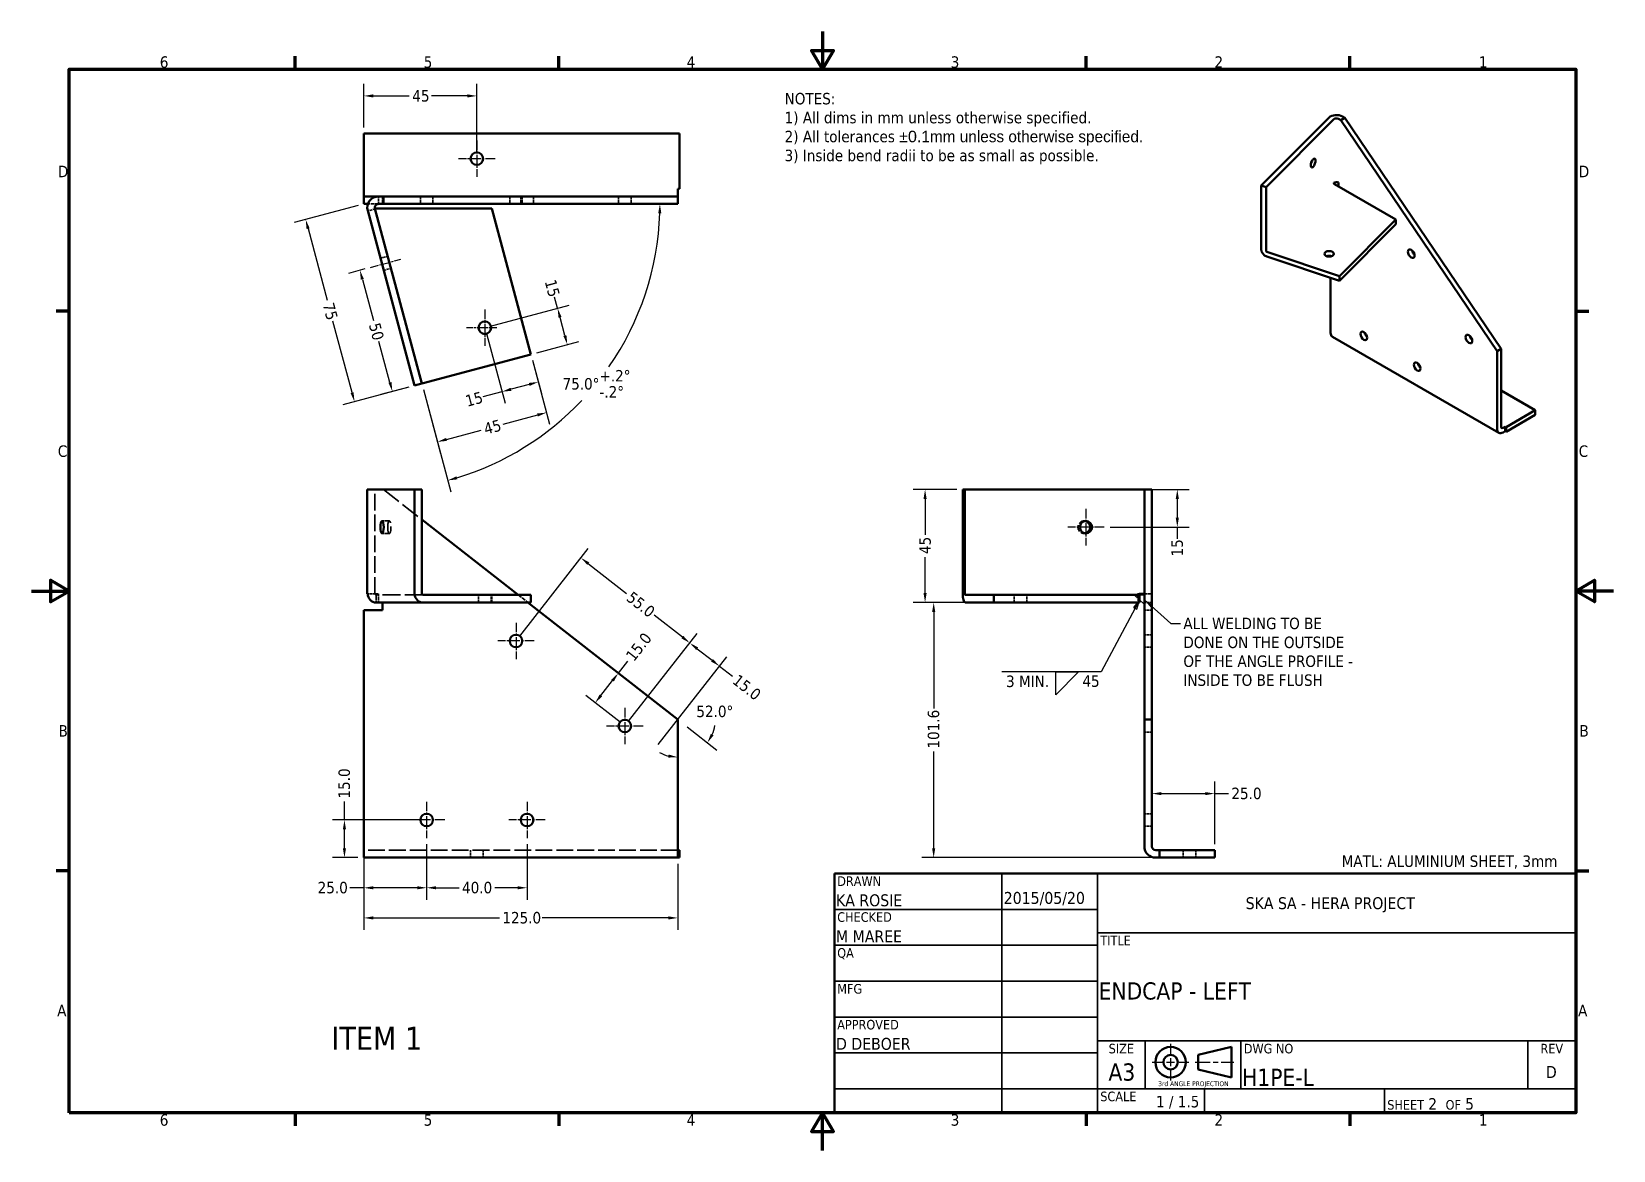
# Model space of a CAD drawing. Header units: millimetres. Extents: x 0 to 630, y 0 to 446.
import ezdxf
from ezdxf.enums import TextEntityAlignment as Align

# ---------------------------------------------------------------- set-up
doc = ezdxf.new("R2010")
doc.units = ezdxf.units.MM
doc.header["$LTSCALE"] = 1.5
doc.linetypes.add('CHAIN', pattern=[0.7087, 0.4724, -0.0591, 0.1181, -0.0591])
doc.linetypes.add('DASHED', pattern=[0.2067, 0.1654, -0.0413])
for name, color, linetype, lineweight in [('Border (ANSI)', 7, 'Continuous', 70), ('Center Mark (ANSI)', 7, 'Continuous', 25), ('Centerline (ANSI)', 7, 'Continuous', 25), ('Dimension (ANSI)', 7, 'Continuous', 25), ('Hidden (ANSI)', 7, 'DASHED', 35), ('Sketch Geometry (ANSI)', 7, 'Continuous', 25), ('Symbol (ANSI)', 7, 'Continuous', 25), ('Title (ANSI)', 7, 'Continuous', 50), ('Visible (ANSI)', 7, 'Continuous', 50)]:
    doc.layers.add(name, color=color, linetype=linetype, lineweight=lineweight)
doc.styles.add('Note Text (ANSI)', font='tahoma.ttf')
doc.styles.add('Text Style30', font='tahoma.ttf')
doc.styles.add('Text Style38', font='tahoma.ttf')
doc.styles.add('Text Style39', font='tahoma.ttf')
doc.dimstyles.new('Default - mm (ANSI)', dxfattribs={"dimscale": 1.5, "dimtxt": 3.048, "dimasz": 2.5, "dimexe": 3.175, "dimexo": 1.6002, "dimgap": 0.8, "dimtad": 0, "dimtoh": 1, "dimrnd": 1e-08, "dimzin": 4, "dimdsep": 46, "dimtxsty": 'Note Text (ANSI)', "dimcen": 0.09, "dimdle": 10, "dimclrd": 256, "dimclre": 256, "dimclrt": 256, "dimadec": 1, "dimazin": 1, "dimtfac": 1, "dimtofl": 0, "dimtmove": 0, "dimatfit": 3, "dimfxl": 1, "dimtolj": 1, "dimtzin": 4, "dimlwd": -1, "dimlwe": -1, "dimarcsym": 0})
doc.dimstyles.new('Default - mm (ANSI)$7', dxfattribs={"dimscale": 1.5, "dimtxt": 3.048, "dimasz": 2.5, "dimexe": 3.175, "dimexo": 1.6002, "dimgap": 0.8, "dimtad": 0, "dimtoh": 1, "dimrnd": 1e-08, "dimzin": 4, "dimdsep": 46, "dimtxsty": 'Note Text (ANSI)', "dimcen": 0.09, "dimdle": 10, "dimclrd": 256, "dimclre": 256, "dimclrt": 256, "dimadec": 1, "dimazin": 1, "dimtfac": 1, "dimtofl": 0, "dimtmove": 0, "dimatfit": 3, "dimfxl": 1, "dimtolj": 1, "dimtzin": 4, "dimlwd": -1, "dimlwe": -1, "dimarcsym": 0})

# ---------------------------------------------------------------- blocks, each defined once
blk = doc.blocks.new('Borders Default Border')
at = {"layer": 'Border (ANSI)'}
for p, q in [((70, 287), (70, 290.45)), ((140, 287), (140, 290.45)), ((280, 287), (280, 290.45)), ((350, 287), (350, 290.45)), ((10, 222.75), (6.55, 222.75)), ((410, 222.75), (413.45, 222.75)), ((10, 74.25), (6.55, 74.25)), ((410, 74.25), (413.45, 74.25)), ((70, 10), (70, 6.55)), ((140, 10), (140, 6.55)), ((280, 10), (280, 6.55)), ((350, 10), (350, 6.55))]:
    blk.add_line(p, q, dxfattribs=at)
at = {"layer": 'Border (ANSI)', "flags": 128}
for points in [[(210, 297), (210, 287), (207.11, 292), (212.89, 292), (210, 287)], [(10, 10), (10, 287), (410, 287), (410, 10), (10, 10)], [(0, 148.5), (10, 148.5), (5, 151.39), (5, 145.61), (10, 148.5)], [(420, 148.5), (410, 148.5), (415, 151.39), (415, 145.61), (410, 148.5)], [(210, 0), (210, 10), (207.11, 5), (212.89, 5), (210, 10)]]:
    blk.add_lwpolyline(points, dxfattribs=at)
at = {"layer": 'Border (ANSI)', "char_height": 3.05, "attachment_point": 7, "style": 'Note Text (ANSI)'}
for s, insert in [('6', (34.03, 287.34)), ('5', (104.11, 287.34)), ('4', (173.94, 287.4)), ('3', (244.05, 287.34)), ('2', (314.08, 287.4)), ('1', (384.31, 287.4)), ('D', (6.96, 258.35)), ('D', (410.81, 258.35)), ('C', (6.95, 184.05)), ('C', (410.8, 184.05)), ('B', (7.15, 109.85)), ('B', (410.99, 109.85)), ('A', (6.78, 35.6)), ('A', (410.63, 35.6)), ('6', (34.03, 6.49)), ('5', (104.11, 6.49)), ('4', (173.94, 6.55)), ('3', (244.05, 6.49)), ('2', (314.08, 6.55)), ('1', (384.31, 6.55))]:
    blk.add_mtext(s, dxfattribs=dict(at, insert=insert))
blk = doc.blocks.new('Title Blocks ANSI - Large')
at = {"layer": 'Title (ANSI)'}
for p, q in [((127, 189.23), (127, 125.73)), ((323.85, 189.23), (127, 189.23)), ((323.85, 125.73), (323.85, 189.23)), ((127, 125.73), (323.85, 125.73))]:
    blk.add_line(p, q, dxfattribs=at)
at = {"layer": 'Title (ANSI)', "lineweight": 35}
for p, q in [((171.45, 125.73), (171.45, 189.23)), ((196.85, 125.73), (196.85, 189.23)), ((127, 179.7), (196.85, 179.7)), ((196.85, 173.48), (323.85, 173.48)), ((127, 170.18), (196.85, 170.18)), ((127, 160.65), (196.85, 160.65)), ((127, 151.13), (196.85, 151.13)), ((323.85, 144.78), (196.85, 144.78)), ((209.55, 132.08), (209.55, 144.78)), ((234.95, 132.08), (234.95, 144.78)), ((311.15, 132.08), (311.15, 144.78)), ((127, 141.6), (196.85, 141.6)), ((196.85, 132.08), (127, 132.08)), ((323.85, 132.08), (196.85, 132.08)), ((225.3, 132.08), (225.3, 125.73)), ((273.05, 132.08), (273.05, 125.73))]:
    blk.add_line(p, q, dxfattribs=at)
at = {"layer": 'Title (ANSI)', "style": 'Text Style38'}
for s, p in [('DRAWN', (127.76, 188.47)), ('CHECKED', (127.76, 178.94)), ('TITLE', (197.61, 172.72)), ('QA', (127.76, 169.42)), ('MFG', (127.76, 159.89)), ('APPROVED', (127.76, 150.37)), ('DWG NO', (235.71, 144.02)), ('SCALE', (197.61, 131.32))]:
    blk.add_text(s, height=2.54, dxfattribs=at).set_placement(p, align=Align.TOP_LEFT)
for s, p in [('SIZE', (203.2, 144.02)), ('REV', (317.5, 144.02))]:
    blk.add_text(s, height=2.54, dxfattribs=at).set_placement(p, align=Align.TOP_CENTER)
at = {"layer": 'Title (ANSI)', "insert": (273.81, 126.49), "char_height": 3.048, "attachment_point": 7, "style": 'Note Text (ANSI)'}
blk.add_mtext('\\fTahoma|b0|i0;\\H2.5400;SHEET\\fTahoma|b0|i0;\\H3.0480; 2  \\fTahoma|b0|i0;\\H2.5400;OF\\fTahoma|b0|i0;\\H3.0480; 5 ', dxfattribs=at)
at = {"layer": 'Title (ANSI)'}
for tag, p, height, style in [('AUTHOR_001', (127.44, 180.53), 3.17, 'Text Style39'), ('CREATION_DATE_001', (171.98, 181.16), 3.17, 'Text Style39'), ('COMPANY_001', (236.22, 179.77), 3.17, 'Text Style39'), ('CHECKED_BY_001', (127.44, 170.94), 3.17, 'Text Style39'), ('TITLE_001', (197.15, 155.77), 4.57, 'Text Style30'), ('ENG_APPROVED_BY_001', (127.44, 142.43), 3.17, 'Text Style39'), ('Sheet_Size_001', (199.78, 134.24), 4.57, 'Text Style30'), ('PART_NUMBER_001', (235.25, 132.84), 4.57, 'Text Style30'), ('REVISION_NUMBER_001', (315.93, 134.94), 3.17, 'Text Style39'), ('Initial_View_Scale_001', (212.4, 127.15), 3.05, 'Note Text (ANSI)')]:
    blk.add_attdef(tag, p, '', height=height, dxfattribs=dict(at, style=style))
at = {"layer": 'Title (ANSI)', "style": 'Text Style39'}
for tag, p in [('CHECKED_DATE', (172.21, 170.94)), ('MFG_APPROVED_BY', (127.76, 151.89)), ('MFG_APPROVED_DATE', (172.21, 151.89)), ('ENG_APPROVAL_DATE', (172.21, 142.37))]:
    blk.add_attdef(tag, text='', height=3.17, dxfattribs=at).set_placement(p, align=Align.BOTTOM_LEFT)
blk = doc.blocks.new('*D7')
at = {"layer": 'Defpoints', "color": 0, "transparency": 16777216}
for p in [(132.33, 116.56), (257.33, 116.56), (257.33, 92.56)]:
    blk.add_point(p, dxfattribs=at)
at = {"layer": 'Dimension (ANSI)', "transparency": 16777216}
for p, q in [((132.33, 114.16), (132.33, 87.8)), ((257.33, 114.16), (257.33, 87.8)), ((136.08, 92.56), (186.29, 92.56)), ((253.58, 92.56), (203.37, 92.56))]:
    blk.add_line(p, q, dxfattribs=at)
for points in [[(136.08, 93.19), (136.08, 91.94), (132.33, 92.56)], [(253.58, 93.19), (253.58, 91.94), (257.33, 92.56)]]:
    blk.add_solid(points, dxfattribs=at)
at = {"layer": 'Dimension (ANSI)', "transparency": 16777216, "insert": (187.49, 94.94), "char_height": 4.572, "attachment_point": 1, "style": 'Note Text (ANSI)'}
blk.add_mtext('\\A1;125.0', dxfattribs=at)
blk = doc.blocks.new('3rd ANGLE PROJECTION')
at = {"layer": 'Sketch Geometry (ANSI)', "lineweight": 25}
for p, q in [((-6.99, 5.75), (-6.99, 2.5)), ((-12.74, 0), (-9.49, 0)), ((-8.24, 0), (-5.74, 0)), ((-6.99, 1.25), (-6.99, -1.25)), ((-4.49, 0), (-1.24, 0)), ((0.64, 0), (5.33, 0)), ((6.33, 0), (7.83, 0)), ((8.83, 0), (12.74, 0)), ((-6.99, -2.5), (-6.99, -5.75))]:
    blk.add_line(p, q, dxfattribs=at)
at = {"layer": 'Sketch Geometry (ANSI)', "lineweight": 50}
for p, q in [((1.62, 2.25), (11.99, 4.75)), ((1.62, 2.25), (1.62, -2.25)), ((11.99, 4.75), (11.99, -4.75)), ((1.62, -2.25), (11.99, -4.75))]:
    blk.add_line(p, q, dxfattribs=at)
for radius in [4.75, 2.25]:
    blk.add_circle((-6.99, 0), radius, dxfattribs=at)
at = {"layer": 'Symbol (ANSI)', "insert": (-10.85, -5.98), "char_height": 1.5, "attachment_point": 1, "style": 'Note Text (ANSI)'}
blk.add_mtext('\\fTahoma|b0|i0;\\H1.5000;3rd ANGLE PROJECTION', dxfattribs=at)
blk = doc.blocks.new('*D8')
at = {"layer": 'Defpoints', "color": 0, "transparency": 16777216}
for p in [(132.33, 419.9), (132.33, 404.9), (177.33, 394.9)]:
    blk.add_point(p, dxfattribs=at)
at = {"layer": 'Dimension (ANSI)', "transparency": 16777216}
for p, q in [((132.33, 407.3), (132.33, 424.66)), ((177.33, 397.3), (177.33, 424.66)), ((136.08, 419.9), (150.42, 419.9)), ((173.58, 419.9), (159.24, 419.9))]:
    blk.add_line(p, q, dxfattribs=at)
for points in [[(136.08, 420.52), (136.08, 419.27), (132.33, 419.9)], [(173.58, 420.52), (173.58, 419.27), (177.33, 419.9)]]:
    blk.add_solid(points, dxfattribs=at)
at = {"layer": 'Dimension (ANSI)', "transparency": 16777216, "insert": (151.62, 422.23), "char_height": 4.572, "attachment_point": 1, "style": 'Note Text (ANSI)'}
blk.add_mtext('\\A1;45', dxfattribs=at)
blk = doc.blocks.new('*D9')
at = {"layer": 'Defpoints', "color": 0, "transparency": 16777216}
for p in [(257.33, 171.56), (257.33, 169.16), (259.22, 170.09), (261.8, 157.24)]:
    blk.add_point(p, dxfattribs=at)
at = {"layer": 'Dimension (ANSI)', "transparency": 16777216}
blk.add_line((261.11, 168.61), (272.9, 159.4), dxfattribs=at)
for start, end in [(336.36151, 350.72302), (241.27698, 255.63849)]:
    blk.add_arc((257.33, 171.56), 15, start, end, dxfattribs=at)
for points in [[(271.61, 165.23), (270.53, 165.87), (269.15, 162.33)], [(253.69, 157.65), (253.53, 156.41), (257.33, 156.56)]]:
    blk.add_solid(points, dxfattribs=at)
at = {"layer": 'Dimension (ANSI)', "transparency": 16777216, "insert": (264.76, 177.1), "char_height": 4.572, "attachment_point": 1, "style": 'Note Text (ANSI)'}
blk.add_mtext('\\A1;52.0°', dxfattribs=at)
blk = doc.blocks.new('*D10')
at = {"layer": 'Defpoints', "color": 0, "transparency": 16777216}
for p in [(192.93, 202.84), (262.13, 202.07), (236.27, 168.98)]:
    blk.add_point(p, dxfattribs=at)
at = {"layer": 'Dimension (ANSI)', "transparency": 16777216}
for p, q in [((194.41, 204.73), (221.72, 239.69)), ((221.75, 233.63), (236.93, 221.77)), ((259.18, 204.38), (247.94, 213.17)), ((237.75, 170.87), (265.06, 205.83))]:
    blk.add_line(p, q, dxfattribs=at)
for points in [[(222.13, 234.12), (221.36, 233.13), (218.79, 235.94)], [(259.56, 204.88), (258.79, 203.89), (262.13, 202.07)]]:
    blk.add_solid(points, dxfattribs=at)
at = {"layer": 'Dimension (ANSI)', "transparency": 16777216, "insert": (239.34, 222.9), "char_height": 4.572, "attachment_point": 1, "rotation": 322, "style": 'Note Text (ANSI)'}
blk.add_mtext('\\A1;55.0', dxfattribs=at)
blk = doc.blocks.new('*D11')
at = {"layer": 'Defpoints', "color": 0, "transparency": 16777216}
for p in [(273.95, 192.84), (236.27, 168.98), (248.1, 159.74)]:
    blk.add_point(p, dxfattribs=at)
at = {"layer": 'Dimension (ANSI)', "transparency": 16777216}
for p, q in [((237.75, 170.87), (265.06, 205.83)), ((249.57, 161.63), (276.88, 196.59)), ((265.09, 199.77), (271, 195.15)), ((273.95, 192.84), (279.16, 188.77))]:
    blk.add_line(p, q, dxfattribs=at)
for points in [[(265.47, 200.26), (264.7, 199.27), (262.13, 202.07)], [(271.38, 195.64), (270.61, 194.66), (273.95, 192.84)]]:
    blk.add_solid(points, dxfattribs=at)
at = {"layer": 'Dimension (ANSI)', "transparency": 16777216, "insert": (281.57, 189.91), "char_height": 4.572, "attachment_point": 1, "rotation": 322, "style": 'Note Text (ANSI)'}
blk.add_mtext('\\A1;15.0', dxfattribs=at)
blk = doc.blocks.new('*D12')
at = {"layer": 'Defpoints', "color": 0, "transparency": 16777216}
for p in [(132.33, 121.06), (157.33, 124.3), (132.33, 104.56)]:
    blk.add_point(p, dxfattribs=at)
at = {"layer": 'Dimension (ANSI)', "transparency": 16777216}
for p, q in [((157.33, 121.9), (157.33, 99.8)), ((132.33, 118.66), (132.33, 99.8)), ((132.33, 104.56), (126.73, 104.56)), ((153.58, 104.56), (136.08, 104.56))]:
    blk.add_line(p, q, dxfattribs=at)
for points in [[(136.08, 105.19), (136.08, 103.94), (132.33, 104.56)], [(153.58, 105.19), (153.58, 103.94), (157.33, 104.56)]]:
    blk.add_solid(points, dxfattribs=at)
at = {"layer": 'Dimension (ANSI)', "transparency": 16777216, "insert": (113.92, 106.94), "char_height": 4.572, "attachment_point": 1, "style": 'Note Text (ANSI)'}
blk.add_mtext('\\A1;25.0', dxfattribs=at)
blk = doc.blocks.new('*D13')
at = {"layer": 'Defpoints', "color": 0, "transparency": 16777216}
for p in [(157.33, 124.3), (197.33, 124.3), (197.33, 104.56)]:
    blk.add_point(p, dxfattribs=at)
at = {"layer": 'Dimension (ANSI)', "transparency": 16777216}
for p, q in [((157.33, 121.9), (157.33, 99.8)), ((197.33, 121.9), (197.33, 99.8)), ((161.08, 104.56), (170.23, 104.56)), ((193.58, 104.56), (184.46, 104.56))]:
    blk.add_line(p, q, dxfattribs=at)
for points in [[(161.08, 105.19), (161.08, 103.94), (157.33, 104.56)], [(193.58, 105.19), (193.58, 103.94), (197.33, 104.56)]]:
    blk.add_solid(points, dxfattribs=at)
at = {"layer": 'Dimension (ANSI)', "transparency": 16777216, "insert": (171.43, 106.94), "char_height": 4.572, "attachment_point": 1, "style": 'Note Text (ANSI)'}
blk.add_mtext('\\A1;40.0', dxfattribs=at)
blk = doc.blocks.new('*D14')
at = {"layer": 'Defpoints', "color": 0, "transparency": 16777216}
for p in [(233.69, 190.03), (234.07, 189.74), (236.27, 168.98)]:
    blk.add_point(p, dxfattribs=at)
at = {"layer": 'Dimension (ANSI)', "transparency": 16777216}
for p, q in [((233.69, 190.03), (237.41, 194.79)), ((226.76, 181.17), (231.38, 187.08)), ((234.38, 170.46), (220.7, 181.14))]:
    blk.add_line(p, q, dxfattribs=at)
for points in [[(230.89, 187.46), (231.87, 186.69), (233.69, 190.03)], [(226.27, 181.55), (227.26, 180.78), (224.45, 178.21)]]:
    blk.add_solid(points, dxfattribs=at)
at = {"layer": 'Dimension (ANSI)', "transparency": 16777216, "insert": (236.27, 197.2), "char_height": 4.572, "attachment_point": 1, "rotation": 52, "style": 'Note Text (ANSI)'}
blk.add_mtext('\\A1;15.0', dxfattribs=at)
blk = doc.blocks.new('*D15')
at = {"layer": 'Defpoints', "color": 0, "transparency": 16777216}
for p in [(157.33, 131.56), (124.58, 116.56), (132.33, 116.56)]:
    blk.add_point(p, dxfattribs=at)
at = {"layer": 'Dimension (ANSI)', "transparency": 16777216}
for p, q in [((124.58, 131.56), (124.58, 138.9)), ((154.93, 131.56), (119.82, 131.56)), ((124.58, 120.31), (124.58, 127.81)), ((129.93, 116.56), (119.82, 116.56))]:
    blk.add_line(p, q, dxfattribs=at)
for points in [[(123.96, 127.81), (125.21, 127.81), (124.58, 131.56)], [(123.96, 120.31), (125.21, 120.31), (124.58, 116.56)]]:
    blk.add_solid(points, dxfattribs=at)
at = {"layer": 'Dimension (ANSI)', "transparency": 16777216, "insert": (122.2, 140.1), "char_height": 4.572, "attachment_point": 1, "rotation": 90, "style": 'Note Text (ANSI)'}
blk.add_mtext('\\A1;15.0', dxfattribs=at)
blk = doc.blocks.new('End Treatment1')
at = {"layer": 'Symbol (ANSI)'}
for p, q in [((292.78, 147.44), (295.47, 147.45)), ((295.47, 144.91), (292.78, 147.44)), ((295.47, 147.45), (295.47, 144.91))]:
    blk.add_line(p, q, dxfattribs=at)
at = {"layer": 'Symbol (ANSI)', "flags": 128}
blk.add_lwpolyline([(295.47, 147.45), (292.78, 147.44), (295.47, 144.91), (295.47, 147.45)], dxfattribs=at)
at = {"layer": 'Symbol (ANSI)'}
blk.add_solid([(295.47, 147.45), (292.78, 147.44), (295.47, 144.91), (295.47, 147.45)], dxfattribs=at)
blk = doc.blocks.new('Welding Symbol Identifier5')
at = {"layer": 'Symbol (ANSI)'}
for p, q in [((293.02, 143.9), (284.01, 127.03)), ((294.2, 146.11), (292.58, 144.14)), ((292.58, 144.14), (293.46, 143.67)), ((293.02, 143.9), (294.2, 146.11)), ((293.46, 143.67), (294.2, 146.11)), ((284.01, 127.03), (257.63, 127.03)), ((271.92, 127.03), (278.01, 127.03)), ((278.01, 127.03), (271.92, 120.93)), ((271.92, 120.93), (271.92, 127.03))]:
    blk.add_line(p, q, dxfattribs=at)
at = {"layer": 'Symbol (ANSI)', "flags": 128}
blk.add_lwpolyline([(293.46, 143.67), (294.2, 146.11), (292.58, 144.14), (293.46, 143.67)], dxfattribs=at)
at = {"layer": 'Symbol (ANSI)'}
blk.add_solid([(293.46, 143.67), (294.2, 146.11), (292.58, 144.14), (293.46, 143.67)], dxfattribs=at)
at = {"layer": 'Symbol (ANSI)', "char_height": 3.048, "attachment_point": 7, "style": 'Note Text (ANSI)'}
for s, insert in [('3 MIN.', (258.74, 122.94)), ('45', (279.01, 123))]:
    blk.add_mtext(s, dxfattribs=dict(at, insert=insert))
blk = doc.blocks.new('*D18')
at = {"layer": 'Defpoints', "color": 0, "transparency": 16777216}
for p in [(134.98, 351.62), (152.52, 304.55), (143.69, 302.19)]:
    blk.add_point(p, dxfattribs=at)
at = {"layer": 'Dimension (ANSI)', "transparency": 16777216}
for p, q in [((132.66, 351), (126.15, 349.25)), ((131.72, 346.86), (136.1, 330.51)), ((142.72, 305.81), (138.34, 322.17)), ((150.2, 303.93), (139.09, 300.96))]:
    blk.add_line(p, q, dxfattribs=at)
for points in [[(132.32, 347.03), (131.12, 346.7), (130.75, 350.49)], [(143.32, 305.97), (142.12, 305.65), (143.69, 302.19)]]:
    blk.add_solid(points, dxfattribs=at)
at = {"layer": 'Dimension (ANSI)', "transparency": 16777216, "insert": (138.71, 329.96), "char_height": 4.572, "attachment_point": 1, "rotation": 285, "style": 'Note Text (ANSI)'}
blk.add_mtext('\\A1;50', dxfattribs=at)
blk = doc.blocks.new('*D19')
at = {"layer": 'Defpoints', "color": 0, "transparency": 16777216}
for p in [(198.88, 316.98), (155.42, 305.33), (205.09, 293.8)]:
    blk.add_point(p, dxfattribs=at)
at = {"layer": 'Dimension (ANSI)', "transparency": 16777216}
for p, q in [((199.5, 314.66), (206.33, 289.2)), ((156.04, 303.01), (162.86, 277.55)), ((201.47, 292.83), (187.62, 289.11)), ((165.25, 283.12), (179.1, 286.83))]:
    blk.add_line(p, q, dxfattribs=at)
for points in [[(201.31, 293.43), (201.63, 292.22), (205.09, 293.8)], [(165.09, 283.72), (165.41, 282.52), (161.63, 282.15)]]:
    blk.add_solid(points, dxfattribs=at)
at = {"layer": 'Dimension (ANSI)', "transparency": 16777216, "insert": (179.66, 289.4), "char_height": 4.572, "attachment_point": 1, "rotation": 15, "style": 'Note Text (ANSI)'}
blk.add_mtext('\\A1;45', dxfattribs=at)
blk = doc.blocks.new('*D20')
at = {"layer": 'Defpoints', "color": 0, "transparency": 16777216}
for p in [(136.24, 376.9), (140.09, 376.9), (239.56, 328.72), (155.42, 305.33)]:
    blk.add_point(p, dxfattribs=at)
at = {"layer": 'Dimension (ANSI)', "transparency": 16777216}
blk.add_line((156.04, 303.01), (166.98, 262.18), dxfattribs=at)
for start, end in [(325.27135, 358.11519), (286.88481, 316.62054)]:
    blk.add_arc((136.24, 376.9), 114, start, end, dxfattribs=at)
for points in [[(249.55, 373.16), (250.8, 373.14), (250.24, 376.9)], [(169.52, 267.21), (169.18, 268.41), (165.75, 266.78)]]:
    blk.add_solid(points, dxfattribs=at)
at = {"layer": 'Dimension (ANSI)', "transparency": 16777216, "insert": (211.46, 310.75), "char_height": 4.572, "attachment_point": 1, "style": 'Note Text (ANSI)'}
blk.add_mtext('\\A1;75.0°\\S+.2°^ -.2°;', dxfattribs=at)
blk = doc.blocks.new('*D21')
at = {"layer": 'Defpoints', "color": 0, "transparency": 16777216}
for p in [(180.51, 327.58), (198.88, 316.98), (213.37, 320.86)]:
    blk.add_point(p, dxfattribs=at)
at = {"layer": 'Dimension (ANSI)', "transparency": 16777216}
for p, q in [((182.83, 328.21), (214.09, 336.58)), ((209.49, 335.35), (208.29, 339.82)), ((212.4, 324.48), (210.46, 331.73)), ((201.2, 317.6), (217.97, 322.09))]:
    blk.add_line(p, q, dxfattribs=at)
for points in [[(211.06, 331.89), (209.86, 331.57), (209.49, 335.35)], [(213, 324.64), (211.8, 324.32), (213.37, 320.86)]]:
    blk.add_solid(points, dxfattribs=at)
at = {"layer": 'Dimension (ANSI)', "transparency": 16777216, "insert": (208.73, 347.23), "char_height": 4.572, "attachment_point": 1, "rotation": 285, "style": 'Note Text (ANSI)'}
blk.add_mtext('\\A1;15', dxfattribs=at)
blk = doc.blocks.new('*D22')
at = {"layer": 'Defpoints', "color": 0, "transparency": 16777216}
for p in [(132.33, 376.9), (109.15, 370.69), (152.52, 304.55)]:
    blk.add_point(p, dxfattribs=at)
at = {"layer": 'Dimension (ANSI)', "transparency": 16777216}
for p, q in [((130.01, 376.28), (104.55, 369.45)), ((110.12, 367.06), (117.75, 338.58)), ((127.62, 301.76), (119.98, 330.24)), ((150.2, 303.93), (123.99, 296.91))]:
    blk.add_line(p, q, dxfattribs=at)
for points in [[(110.72, 367.22), (109.51, 366.9), (109.15, 370.69)], [(128.22, 301.93), (127.01, 301.6), (128.59, 298.14)]]:
    blk.add_solid(points, dxfattribs=at)
at = {"layer": 'Dimension (ANSI)', "transparency": 16777216, "insert": (120.31, 338.03), "char_height": 4.572, "attachment_point": 1, "rotation": 285, "style": 'Note Text (ANSI)'}
blk.add_mtext('\\A1;75', dxfattribs=at)
blk = doc.blocks.new('*D23')
at = {"layer": 'Defpoints', "color": 0, "transparency": 16777216}
for p in [(355.86, 263.16), (370.86, 263.16), (371.77, 218.16)]:
    blk.add_point(p, dxfattribs=at)
at = {"layer": 'Dimension (ANSI)', "transparency": 16777216}
for p, q in [((368.46, 263.16), (351.1, 263.16)), ((355.86, 259.41), (355.86, 245.07)), ((355.86, 221.91), (355.86, 236.26)), ((369.36, 218.16), (351.1, 218.16))]:
    blk.add_line(p, q, dxfattribs=at)
for points in [[(355.23, 259.41), (356.48, 259.41), (355.86, 263.16)], [(355.23, 221.91), (356.48, 221.91), (355.86, 218.16)]]:
    blk.add_solid(points, dxfattribs=at)
at = {"layer": 'Dimension (ANSI)', "transparency": 16777216, "insert": (353.53, 237.46), "char_height": 4.572, "attachment_point": 1, "rotation": 90, "style": 'Note Text (ANSI)'}
blk.add_mtext('\\A1;45', dxfattribs=at)
blk = doc.blocks.new('*D24')
at = {"layer": 'Defpoints', "color": 0, "transparency": 16777216}
for p in [(441.31, 263.16), (456.31, 263.16), (427.19, 248.16)]:
    blk.add_point(p, dxfattribs=at)
at = {"layer": 'Dimension (ANSI)', "transparency": 16777216}
for p, q in [((443.71, 263.16), (461.08, 263.16)), ((456.31, 259.41), (456.31, 251.91)), ((429.59, 248.16), (461.08, 248.16)), ((456.31, 248.16), (456.31, 243.54))]:
    blk.add_line(p, q, dxfattribs=at)
for points in [[(455.69, 259.41), (456.94, 259.41), (456.31, 263.16)], [(455.69, 251.91), (456.94, 251.91), (456.31, 248.16)]]:
    blk.add_solid(points, dxfattribs=at)
at = {"layer": 'Dimension (ANSI)', "transparency": 16777216, "insert": (453.97, 236.5), "char_height": 4.572, "attachment_point": 1, "rotation": 90, "style": 'Note Text (ANSI)'}
blk.add_mtext('\\A1;15', dxfattribs=at)
blk = doc.blocks.new('*D25')
at = {"layer": 'Defpoints', "color": 0, "transparency": 16777216}
for p in [(359.28, 218.16), (383.28, 218.16), (449.2, 116.56)]:
    blk.add_point(p, dxfattribs=at)
at = {"layer": 'Dimension (ANSI)', "transparency": 16777216}
for p, q in [((380.88, 218.16), (354.52, 218.16)), ((359.28, 214.41), (359.28, 175.93)), ((359.28, 120.31), (359.28, 158.8)), ((446.8, 116.56), (354.52, 116.56))]:
    blk.add_line(p, q, dxfattribs=at)
for points in [[(358.66, 214.41), (359.91, 214.41), (359.28, 218.16)], [(358.66, 120.31), (359.91, 120.31), (359.28, 116.56)]]:
    blk.add_solid(points, dxfattribs=at)
at = {"layer": 'Dimension (ANSI)', "transparency": 16777216, "insert": (356.9, 160), "char_height": 4.572, "attachment_point": 1, "rotation": 90, "style": 'Note Text (ANSI)'}
blk.add_mtext('\\A1;101.6', dxfattribs=at)
blk = doc.blocks.new('*D26')
at = {"layer": 'Defpoints', "color": 0, "transparency": 16777216}
for p in [(180.51, 327.58), (198.88, 316.98), (201.83, 305.99)]:
    blk.add_point(p, dxfattribs=at)
at = {"layer": 'Dimension (ANSI)', "transparency": 16777216}
for p, q in [((181.13, 325.27), (188.57, 297.51)), ((199.5, 314.66), (203.06, 301.39)), ((198.2, 305.02), (190.96, 303.08)), ((187.34, 302.11), (179.73, 300.07))]:
    blk.add_line(p, q, dxfattribs=at)
for points in [[(190.8, 303.68), (191.12, 302.47), (187.34, 302.11)], [(198.04, 305.62), (198.37, 304.42), (201.83, 305.99)]]:
    blk.add_solid(points, dxfattribs=at)
at = {"layer": 'Dimension (ANSI)', "transparency": 16777216, "insert": (172.32, 300.51), "char_height": 4.572, "attachment_point": 1, "rotation": 15, "style": 'Note Text (ANSI)'}
blk.add_mtext('\\A1;15', dxfattribs=at)
blk = doc.blocks.new('*D27')
at = {"layer": 'Defpoints', "color": 0, "transparency": 16777216}
for p in [(471.2, 142.06), (446.2, 133.06), (471.2, 119.56)]:
    blk.add_point(p, dxfattribs=at)
at = {"layer": 'Dimension (ANSI)', "transparency": 16777216}
for p, q in [((471.2, 121.96), (471.2, 146.83)), ((449.95, 142.06), (467.45, 142.06)), ((471.2, 142.06), (476.67, 142.06))]:
    blk.add_line(p, q, dxfattribs=at)
for points in [[(449.95, 142.69), (449.95, 141.44), (446.2, 142.06)], [(467.45, 142.69), (467.45, 141.44), (471.2, 142.06)]]:
    blk.add_solid(points, dxfattribs=at)
at = {"layer": 'Dimension (ANSI)', "transparency": 16777216, "insert": (477.87, 144.44), "char_height": 4.572, "attachment_point": 1, "style": 'Note Text (ANSI)'}
blk.add_mtext('\\A1;25.0', dxfattribs=at)

msp = doc.modelspace()

# ---------------------------------------------------------------- linework, layer by layer
at = {"layer": 'Center Mark (ANSI)', "linetype": 'CHAIN', "ltscale": 5.379237}
for p, q in [((177.33, 402.16), (177.33, 387.635)), ((184.592, 394.897), (170.067, 394.897)), ((180.511, 334.847), (180.511, 320.322)), ((419.932, 255.425), (419.932, 240.9)), ((427.195, 248.163), (412.67, 248.163)), ((192.934, 210.102), (192.934, 195.577)), ((200.197, 202.839), (185.672, 202.839)), ((236.275, 176.24), (236.275, 161.715)), ((243.537, 168.978), (229.012, 168.978)), ((157.33, 138.825), (157.33, 124.3)), ((197.33, 138.825), (197.33, 124.3)), ((164.592, 131.563), (150.067, 131.563)), ((204.592, 131.563), (190.067, 131.563))]:
    msp.add_line(p, q, dxfattribs=at)
at = {"layer": 'Center Mark (ANSI)', "linetype": 'CHAIN', "ltscale": 4.453361}
msp.add_line((185.274, 327.585), (173.249, 327.585), dxfattribs=at)
at = {"layer": 'Centerline (ANSI)', "linetype": 'CHAIN', "ltscale": 4.638536}
msp.add_line((134.977, 351.619), (147.075, 354.86), dxfattribs=at)
at = {"layer": 'Hidden (ANSI)', "ltscale": 3.809293}
for p, q in [((138.194, 376.897), (138.194, 379.897)), ((139.694, 379.897), (139.694, 376.897)), ((154.83, 379.897), (154.83, 376.897)), ((159.83, 379.897), (159.83, 376.897)), ((190.434, 379.897), (190.434, 376.897)), ((194.83, 379.897), (194.83, 376.897)), ((195.434, 379.897), (195.434, 376.897)), ((199.83, 379.897), (199.83, 376.897)), ((233.775, 379.897), (233.775, 376.897)), ((238.775, 379.897), (238.775, 376.897)), ((136.78, 374.879), (133.882, 374.103)), ((138.93, 355.266), (141.828, 356.042)), ((140.224, 350.436), (143.122, 351.213)), ((139.577, 250.663), (142.475, 250.663)), ((419.156, 250.663), (419.932, 250.663)), ((139.577, 245.663), (142.475, 245.663)), ((419.156, 245.663), (419.932, 245.663)), ((136.78, 221.663), (133.882, 221.663)), ((137.263, 221.163), (137.263, 218.163)), ((178.011, 218.163), (178.011, 221.163)), ((183.011, 218.163), (183.011, 221.163)), ((183.333, 218.163), (183.333, 221.163)), ((391.389, 218.163), (391.389, 221.163)), ((396.389, 218.163), (396.389, 221.163)), ((441.184, 221.663), (440.407, 221.663)), ((443.202, 221.663), (446.202, 221.663)), ((446.202, 218.163), (443.202, 218.163)), ((446.202, 215.163), (443.202, 215.163)), ((446.202, 205.339), (443.202, 205.339)), ((446.202, 200.339), (443.202, 200.339)), ((446.202, 171.478), (443.202, 171.478)), ((446.202, 166.478), (443.202, 166.478)), ((446.202, 134.063), (443.202, 134.063)), ((446.202, 129.063), (443.202, 129.063)), ((174.83, 119.563), (174.83, 116.563)), ((179.83, 119.563), (179.83, 116.563)), ((458.702, 119.563), (458.702, 116.563)), ((463.702, 119.563), (463.702, 116.563))]:
    msp.add_line(p, q, dxfattribs=at)
at = {"layer": 'Hidden (ANSI)', "ltscale": 5.387196}
msp.add_line((138.194, 376.897), (133.952, 376.897), dxfattribs=at)
at = {"layer": 'Hidden (ANSI)', "ltscale": 26.769876}
msp.add_line((136.694, 221.663), (136.694, 263.163), dxfattribs=at)
at = {"layer": 'Hidden (ANSI)', "ltscale": 31.368994}
msp.add_line((140.087, 263.163), (155.416, 251.187), dxfattribs=at)
at = {"layer": 'Hidden (ANSI)', "ltscale": 2.344504}
msp.add_line((136.78, 221.663), (138.194, 221.663), dxfattribs=at)
at = {"layer": 'Hidden (ANSI)', "ltscale": 29.028185}
msp.add_line((155.899, 221.163), (137.263, 221.163), dxfattribs=at)
at = {"layer": 'Hidden (ANSI)', "ltscale": 4.444192}
msp.add_line((138.194, 221.663), (138.194, 218.163), dxfattribs=at)
at = {"layer": 'Hidden (ANSI)', "ltscale": 6.18738}
msp.add_line((193.845, 221.163), (197.685, 218.163), dxfattribs=at)
at = {"layer": 'Hidden (ANSI)', "ltscale": 26.877386}
msp.add_line((257.33, 119.563), (132.33, 119.563), dxfattribs=at)
at = {"layer": 'Hidden (ANSI)', "ltscale": 25.331339}
msp.add_ellipse((142.475, 248.163), major_axis=(0, -2.5), ratio=0.258819, dxfattribs=at)
at = {"layer": 'Hidden (ANSI)', "ltscale": 10.998041}
msp.add_ellipse((419.156, 248.163), major_axis=(0, 2.5), ratio=0.9659258, start_param=6.121715, end_param=9.5862482, dxfattribs=at)
at = {"layer": 'Hidden (ANSI)', "ltscale": 0.997197}
msp.add_ellipse((137.263, 221.663), major_axis=(0, -0.5), ratio=0.9659258, start_param=4.712389, end_param=6.2831853, dxfattribs=at)
at = {"layer": 'Hidden (ANSI)', "ltscale": 6.980978}
msp.add_ellipse((441.313, 221.663), major_axis=(0, -3.5), ratio=0.258819, start_param=4.712389, end_param=6.2831853, dxfattribs=at)
at = {"layer": 'Visible (ANSI)'}
for p, q in [((516.759, 411.306), (489.708, 384.256)), ((491.657, 383.606), (518.707, 410.657)), ((520.477, 410.791), (521.481, 410.212)), ((523.072, 411.13), (521.481, 410.212)), ((521.481, 410.212), (583.658, 318.221)), ((523.072, 411.13), (522.068, 411.71)), ((585.249, 319.139), (523.072, 411.13)), ((132.33, 404.897), (258.091, 404.897)), ((132.33, 381.397), (132.33, 404.897)), ((258.091, 404.897), (258.091, 382.897)), ((518.657, 385.193), (518.707, 385.244)), ((518.982, 384.779), (543.414, 370.673)), ((520.477, 385.378), (520.477, 383.916)), ((132.33, 379.897), (132.33, 381.397)), ((132.33, 379.897), (138.194, 379.897)), ((132.33, 376.897), (132.33, 379.897)), ((140.087, 379.897), (138.194, 379.897)), ((257.33, 379.897), (140.087, 379.897)), ((140.087, 379.897), (140.087, 376.897)), ((257.33, 381.397), (257.33, 382.897)), ((257.33, 382.897), (258.091, 382.897)), ((257.33, 379.897), (257.33, 381.397)), ((257.33, 379.897), (257.33, 376.897)), ((489.708, 384.256), (489.708, 358.842)), ((489.708, 384.256), (491.657, 383.606)), ((491.657, 358.193), (491.657, 383.606)), ((133.952, 376.897), (132.33, 376.897)), ((133.848, 374.232), (152.518, 304.555)), ((155.416, 305.331), (136.746, 375.009)), ((136.78, 374.879), (137.263, 375.009)), ((137.263, 375.009), (183.333, 375.009)), ((138.194, 376.897), (140.087, 376.897)), ((140.087, 376.897), (257.33, 376.897)), ((183.333, 375.009), (198.882, 316.978)), ((543.414, 370.673), (520.885, 348.144)), ((520.885, 346.307), (543.414, 368.836)), ((543.414, 368.836), (543.414, 370.673)), ((520.885, 348.144), (491.981, 357.778)), ((491.981, 355.941), (520.885, 346.307)), ((517.367, 355.991), (517.367, 356.205)), ((517.367, 325.569), (517.367, 347.479)), ((520.885, 346.307), (520.885, 348.144)), ((518.066, 324.024), (584.357, 285.751)), ((198.882, 316.978), (155.899, 305.461)), ((585.249, 319.139), (583.658, 318.221)), ((583.658, 318.221), (583.658, 287.296)), ((585.249, 288.214), (585.249, 319.139)), ((152.518, 304.555), (155.416, 305.331)), ((155.416, 305.331), (155.899, 305.461)), ((585.249, 302.605), (598.911, 294.717)), ((598.911, 294.717), (587.244, 287.981)), ((598.911, 292.88), (587.244, 286.144)), ((598.911, 292.88), (598.911, 294.717)), ((586.045, 287.755), (586.84, 288.214)), ((586.84, 286.377), (586.045, 285.918)), ((586.84, 286.377), (586.84, 288.214)), ((586.84, 288.214), (587.244, 287.981)), ((587.244, 286.144), (586.84, 286.377)), ((587.244, 287.981), (587.244, 286.144)), ((133.848, 263.163), (133.694, 263.163)), ((133.694, 221.663), (133.694, 263.163)), ((133.848, 263.163), (152.518, 263.163)), ((152.518, 263.163), (152.518, 221.663)), ((152.518, 263.163), (155.416, 263.163)), ((155.416, 221.663), (155.416, 263.163)), ((370.859, 263.163), (370.859, 221.663)), ((370.859, 263.163), (371.636, 263.163)), ((371.636, 263.163), (441.313, 263.163)), ((371.636, 221.663), (371.636, 263.163)), ((443.202, 263.163), (441.313, 263.163)), ((443.202, 263.163), (443.202, 171.563)), ((446.202, 263.163), (443.202, 263.163)), ((446.202, 171.563), (446.202, 263.163)), ((155.416, 251.187), (193.845, 221.163)), ((133.848, 221.663), (133.694, 221.663)), ((133.848, 221.663), (133.882, 221.663)), ((198.882, 221.163), (155.899, 221.163)), ((198.882, 218.163), (198.882, 221.163)), ((383.283, 221.163), (371.765, 221.163)), ((383.283, 218.163), (383.283, 221.163)), ((441.313, 221.163), (383.283, 221.163)), ((441.184, 221.663), (441.313, 221.663)), ((441.313, 221.663), (443.202, 221.663)), ((441.313, 218.163), (441.313, 221.163)), ((139.694, 215.163), (132.33, 215.163)), ((132.33, 121.063), (132.33, 215.163)), ((137.263, 218.163), (155.899, 218.163)), ((139.694, 218.163), (139.694, 215.163)), ((155.899, 218.163), (198.882, 218.163)), ((197.685, 218.163), (257.33, 171.563)), ((371.765, 218.163), (383.283, 218.163)), ((383.283, 218.163), (441.313, 218.163)), ((257.33, 171.563), (257.33, 121.063)), ((443.202, 171.563), (443.202, 121.063)), ((446.202, 171.563), (443.202, 171.563)), ((446.202, 121.063), (446.202, 171.563)), ((132.33, 116.563), (132.33, 121.063)), ((257.33, 116.563), (257.33, 121.063)), ((132.33, 116.563), (257.33, 116.563)), ((257.33, 119.563), (258.091, 119.563)), ((258.091, 116.563), (257.33, 116.563)), ((258.091, 119.563), (258.091, 116.563)), ((447.702, 119.563), (449.202, 119.563)), ((449.202, 116.563), (447.702, 116.563)), ((449.202, 119.563), (449.202, 116.563)), ((471.202, 119.563), (449.202, 119.563)), ((471.202, 116.563), (449.202, 116.563)), ((471.202, 116.563), (471.202, 119.563))]:
    msp.add_line(p, q, dxfattribs=at)
for centre in [(177.33, 394.897), (180.511, 327.585), (192.934, 202.839), (236.275, 168.978), (157.33, 131.563), (197.33, 131.563)]:
    msp.add_circle(centre, 2.5, dxfattribs=at)
for centre, radius, start, end in [((138.194, 375.397), 4.5, 90, 195), ((138.194, 375.397), 1.5, 90, 195), ((447.702, 121.063), 4.5, 180, 270), ((447.702, 121.063), 1.5, 180, 270)]:
    msp.add_arc(centre, radius, start, end, dxfattribs=at)
for centre, major_axis, ratio, start_param, end_param in [((519.682, 410.332), (-3.375, 0), 0.5773503, 3.9269908, 5.7595865), ((519.682, 410.332), (-1.125, 0), 0.5773503, 3.9269908, 5.7595865), ((518.982, 385.085), (0.265, -0.265), 0.7071068, 3.7570724, 5.3278687), ((519.682, 384.919), (1.125, 0), 0.5773503, 0.7853982, 2.6179939), ((491.981, 358.084), (1.856, -1.856), 0.7071068, 3.7570724, 5.3278687), ((491.981, 358.084), (0.265, -0.265), 0.7071068, 3.7570724, 5.3278687), ((516.767, 355.179), (-1.875, 0), 0.5773503, 4.1547902, 5.2699878), ((551.098, 358.009), (0.938, -1.624), 0.5773503, 4.1547902, 5.2699878), ((519.754, 326.947), (-1.687, -2.923), 0.5773503, 5.4977871, 6.2831853), ((532.216, 325.263), (0.938, -1.624), 0.5773503, 4.1547902, 5.2699878), ((574.083, 324.003), (0.938, -1.624), 0.5773503, 4.1547902, 5.2699878), ((553.43, 313.015), (0.938, -1.624), 0.5773503, 4.1547902, 5.2699878), ((586.045, 288.674), (-1.687, -2.923), 0.5773503, 5.4977871, 7.0685835), ((586.045, 288.674), (-0.563, -0.974), 0.5773503, 5.4977871, 7.0685835), ((419.156, 248.163), (0, -2.5), 0.9659258, 0.1614703, 2.9801224), ((137.263, 221.663), (0, -3.5), 0.9659258, 4.712389, 6.2831853), ((155.899, 221.663), (0, -3.5), 0.9659258, 4.712389, 6.2831853), ((155.899, 221.663), (0, -0.5), 0.9659258, 4.712389, 6.2831853), ((371.765, 221.663), (0, -3.5), 0.258819, 4.712389, 6.2831853), ((371.765, 221.663), (0, -0.5), 0.258819, 4.712389, 6.2831853), ((441.313, 221.663), (0, -0.5), 0.258819, 4.712389, 6.2831853)]:
    msp.add_ellipse(centre, major_axis=major_axis, ratio=ratio, start_param=start_param, end_param=end_param, dxfattribs=at)
for centre, major_axis, ratio in [((510.407, 393.171), (-0.593, -1.779), 0.4082483), ((516.767, 357.016), (-1.875, 0), 0.5773503), ((549.507, 357.09), (-0.937, 1.624), 0.5773503), ((530.625, 324.344), (-0.937, 1.624), 0.5773503), ((572.492, 323.084), (-0.937, 1.624), 0.5773503), ((551.839, 312.097), (-0.937, 1.624), 0.5773503), ((139.577, 248.163), (0, 2.5), 0.258819), ((419.932, 248.163), (0, -2.5), 0.9659258)]:
    msp.add_ellipse(centre, major_axis=major_axis, ratio=ratio, dxfattribs=at)

# ---------------------------------------------------------------- block references
for name, p, xscale, yscale, zscale in [('Borders Default Border', (0, 0), 1.5, 1.5, 1.5), ('3rd ANGLE PROJECTION', (462.556, 35.111), 1.274999999999999, 1.274999999999999, 1.274999999999999)]:
    msp.add_blockref(name, p, dxfattribs=dict(xscale=xscale, yscale=yscale, zscale=zscale))
at = {"xscale": 1.5, "yscale": 1.5, "zscale": 1.5}
msp.add_blockref('Title Blocks ANSI - Large', (129.225, -173.594), dxfattribs=at).add_auto_attribs({'ENG_APPROVED_BY_001': 'D DEBOER', 'AUTHOR_001': 'KA ROSIE', 'CHECKED_BY_001': 'M MAREE', 'CREATION_DATE_001': '2015/05/20', 'PART_NUMBER_001': 'H1PE-L', 'TITLE_001': 'ENDCAP - LEFT', 'Sheet_Size_001': 'A3', 'COMPANY_001': 'SKA SA - HERA PROJECT', 'REVISION_NUMBER_001': 'D', 'Initial_View_Scale_001': '1 / 1.5'})
at = {"layer": 'Symbol (ANSI)', "xscale": 1.5, "yscale": 1.5, "zscale": 1.5}
for name in ['End Treatment1', 'Welding Symbol Identifier5']:
    msp.add_blockref(name, (0, 0), dxfattribs=at)

# ---------------------------------------------------------------- texts
at = {"layer": 'Symbol (ANSI)', "char_height": 4.572, "attachment_point": 1, "style": 'Note Text (ANSI)'}
for s, insert, width, line_spacing_factor in [('{\\fTahoma|b0|i0;\\H4.5720;NOTES:\\P\\fTahoma|b0|i0;\\H4.5720;1) All dims in mm unless otherwise specified.\\P\\fTahoma|b0|i0;\\H4.5720;2) All tolerances \\fArial|b0|i0;\\H4.5720;±0.\\fMS Shell Dlg 2|b0|i0;\\H4.5720;1mm unless otherwise specified.\\fTahoma|b0|i0;\\H4.5720;\\P\\fTahoma|b0|i0;\\H4.5720;3) Inside bend radii to be as small as possible.}', (299.911, 421.11), 145.67174, 0.989619), ('{\\fTahoma|b0|i0;ALL WELDING TO BE\\P\\fTahoma|b0|i0;DONE ON THE OUTSIDE\\P\\fTahoma|b0|i0;OF THE ANGLE PROFILE -\\P\\fTahoma|b0|i0;INSIDE TO BE FLUSH}', (458.737, 212.133), 72.22945, 0.987884)]:
    msp.add_mtext(s, dxfattribs=dict(at, insert=insert, width=width, line_spacing_factor=line_spacing_factor))
at = {"layer": 'Symbol (ANSI)', "attachment_point": 1, "style": 'Note Text (ANSI)'}
for s, insert, char_height, width in [('{\\fTahoma|b0|i0;MATL: ALUMINIUM SHEET, 3mm}', (521.767, 117.442), 4.572, 91.62525), ('{\\fTahoma|b0|i0;\\H9.1500;ITEM 1}', (119.357, 49.194), 9.15, 39.59562)]:
    msp.add_mtext(s, dxfattribs=dict(at, insert=insert, char_height=char_height, width=width))

# ---------------------------------------------------------------- dimensions: what is measured, and where the dimension line sits
at = {"layer": 'Dimension (ANSI)'}
for base, p1, p2, override, picture, middle in [((132.33, 419.897), (177.33, 394.897), (132.33, 404.897), {"dimgap": 0.8, "dimtoh": 0, "dimdec": 0, "dimtol": 0, "dimlim": 0, "dimtp": 0, "dimtm": 0, "dimtdec": 2, "dimatfit": 1}, '*D8', (154.83, 419.897)), ((471.202, 142.063), (446.202, 133.063), (471.202, 119.563), {"dimgap": 0.8, "dimtoh": 0, "dimdec": 1, "dimse1": 1, "dimtol": 0, "dimlim": 0, "dimtp": 0, "dimtm": 0, "dimtdec": 2, "dimatfit": 2}, '*D27', (483.674, 142.063)), ((132.33, 104.563), (157.33, 124.3), (132.33, 121.063), {"dimgap": 0.8, "dimtoh": 0, "dimdec": 1, "dimtol": 0, "dimlim": 0, "dimtp": 0, "dimtm": 0, "dimtdec": 2, "dimatfit": 2}, '*D12', (119.728, 104.563))]:
    dim = msp.add_linear_dim(base=base, p1=p1, p2=p2, dimstyle='Default - mm (ANSI)', override=override, dxfattribs=at)
    dim.commit()
    dim.dimension.update_dxf_attribs({"geometry": picture, "text_midpoint": middle, "dimtype": 160})
for base, p1, p2, angle, override, picture, middle in [((109.148, 370.685), (152.518, 304.555), (132.33, 376.897), 285, {"dimgap": 0.8, "dimtoh": 0, "dimdec": 0, "dimtol": 0, "dimlim": 0, "dimtp": 0, "dimtm": 0, "dimtdec": 2, "dimatfit": 1}, '*D22', (118.867, 334.414)), ((143.69, 302.189), (134.977, 351.619), (152.518, 304.555), 285, {"dimgap": 0.8, "dimtoh": 0, "dimdec": 0, "dimtol": 0, "dimlim": 0, "dimtp": 0, "dimtm": 0, "dimtdec": 2, "dimatfit": 1}, '*D18', (137.219, 326.337)), ((213.371, 320.86), (180.511, 327.585), (198.882, 316.978), 105, {"dimgap": 0.8, "dimtoh": 0, "dimdec": 0, "dimtol": 0, "dimlim": 0, "dimtp": 0, "dimtm": 0, "dimtdec": 2, "dimatfit": 2}, '*D21', (207.225, 343.798)), ((201.826, 305.99), (180.511, 327.585), (198.882, 316.978), 195, {"dimgap": 0.8, "dimtoh": 0, "dimdec": 0, "dimtol": 0, "dimlim": 0, "dimtp": 0, "dimtm": 0, "dimtdec": 2, "dimatfit": 2}, '*D26', (175.744, 299.002)), ((205.094, 293.796), (155.416, 305.331), (198.882, 316.978), 15, {"dimgap": 0.8, "dimtoh": 0, "dimdec": 0, "dimtol": 0, "dimlim": 0, "dimtp": 0, "dimtm": 0, "dimtdec": 2, "dimatfit": 1}, '*D19', (183.361, 287.973)), ((355.859, 263.163), (371.765, 218.163), (370.859, 263.163), 270, {"dimgap": 0.8, "dimtoh": 0, "dimdec": 0, "dimtol": 0, "dimlim": 0, "dimtp": 0, "dimtm": 0, "dimtdec": 2, "dimatfit": 1}, '*D23', (355.859, 240.663)), ((456.313, 263.163), (427.195, 248.163), (441.313, 263.163), 90, {"dimgap": 0.8, "dimtoh": 0, "dimdec": 0, "dimtol": 0, "dimlim": 0, "dimtp": 0, "dimtm": 0, "dimtdec": 2, "dimatfit": 2}, '*D24', (456.313, 239.417)), ((262.133, 202.074), (192.934, 202.839), (236.275, 168.978), 142, {"dimgap": 0.8, "dimtoh": 0, "dimdec": 1, "dimtol": 0, "dimlim": 0, "dimtp": 0, "dimtm": 0, "dimtdec": 2, "dimatfit": 1}, '*D10', (242.432, 217.466)), ((359.283, 218.163), (449.202, 116.563), (383.283, 218.163), 90, {"dimgap": 0.8, "dimtoh": 0, "dimdec": 1, "dimtol": 0, "dimlim": 0, "dimtp": 0, "dimtm": 0, "dimtdec": 2, "dimatfit": 1}, '*D25', (359.283, 167.363)), ((233.69, 190.033), (236.275, 168.978), (234.065, 189.739), 232, {"dimgap": 0.8, "dimtoh": 0, "dimdec": 1, "dimse2": 1, "dimtol": 0, "dimlim": 0, "dimtp": 0, "dimtm": 0, "dimtdec": 2, "dimatfit": 2}, '*D14', (241.611, 200.172)), ((273.953, 192.839), (236.275, 168.978), (248.095, 159.743), 142, {"dimgap": 0.8, "dimtoh": 0, "dimdec": 1, "dimtol": 0, "dimlim": 0, "dimtp": 0, "dimtm": 0, "dimtdec": 2, "dimatfit": 2}, '*D11', (284.541, 184.567)), ((124.581, 116.563), (157.33, 131.563), (132.33, 116.563), 270, {"dimgap": 0.8, "dimtoh": 0, "dimdec": 1, "dimtol": 0, "dimlim": 0, "dimtp": 0, "dimtm": 0, "dimtdec": 2, "dimatfit": 2}, '*D15', (124.581, 145.732)), ((197.33, 104.563), (157.33, 124.3), (197.33, 124.3), 180, {"dimgap": 0.8, "dimtoh": 0, "dimdec": 1, "dimtol": 0, "dimlim": 0, "dimtp": 0, "dimtm": 0, "dimtdec": 2, "dimatfit": 1}, '*D13', (177.345, 104.563)), ((257.33, 92.563), (132.33, 116.563), (257.33, 116.563), 180, {"dimgap": 0.8, "dimtoh": 0, "dimdec": 1, "dimtol": 0, "dimlim": 0, "dimtp": 0, "dimtm": 0, "dimtdec": 2, "dimatfit": 1}, '*D7', (194.83, 92.563))]:
    dim = msp.add_linear_dim(base=base, p1=p1, p2=p2, angle=angle, dimstyle='Default - mm (ANSI)', override=override, dxfattribs=at)
    dim.commit()
    dim.dimension.update_dxf_attribs({"geometry": picture, "text_midpoint": middle, "dimtype": 160})
for base, center, p1, p2, override, picture, middle in [((239.559, 328.719), (136.24, 376.897), (155.416, 305.331), (140.087, 376.897), {"dimgap": 0.8, "dimtih": 1, "dimse2": 1, "dimadec": 1, "dimtol": 1, "dimlim": 0, "dimtp": 0.2, "dimtm": 0.2, "dimtdec": 1}, '*D20', (224.932, 305.276)), ((261.799, 157.244), (257.33, 171.563), (257.33, 169.163), (259.221, 170.085), {"dimgap": 0.8, "dimtih": 1, "dimse1": 1, "dimadec": 1, "dimtol": 0, "dimlim": 0, "dimtp": 0, "dimtm": 0, "dimtdec": 0}, '*D9', (271.994, 174.719))]:
    dim = msp.add_angular_dim_3p(base=base, center=center, p1=p1, p2=p2, dimstyle='Default - mm (ANSI)', override=override, dxfattribs=at)
    dim.commit()
    dim.dimension.update_dxf_attribs({"geometry": picture, "text_midpoint": middle, "dimtype": 165})

# ---------------------------------------------------------------- leaders
at = {"layer": 'Symbol (ANSI)', "annotation_type": 0, "has_hookline": 1, "hookline_direction": 0, "text_width": 71.764}
msp.add_leader([(443.202, 219.266), (453.787, 209.847), (457.537, 209.847)], dimstyle='Default - mm (ANSI)$7', override={"dimtad": 0}, dxfattribs=at)

doc.saveas('drawing.dxf')
